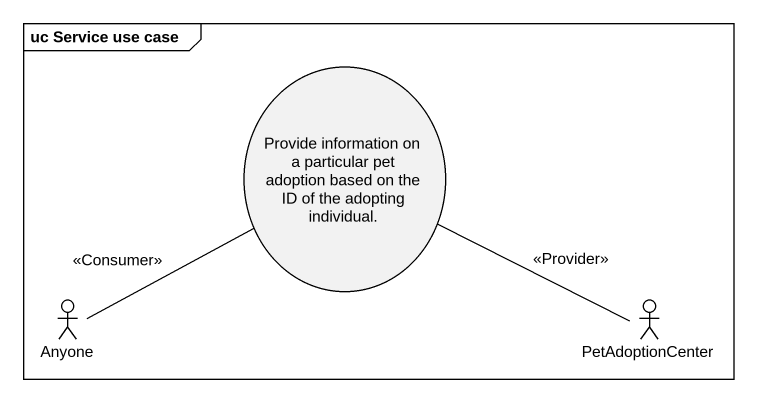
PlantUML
@startuml
mainframe uc Service use case
usecase "Provide information on a particular pet adoption based on the ID of the adopting individual." as Provide_information_on_a
actor Anyone
actor PetAdoptionCenter
Anyone -right- Provide_information_on_a : <<Consumer>>
PetAdoptionCenter -left- Provide_information_on_a : <<Provider>>
@enduml
